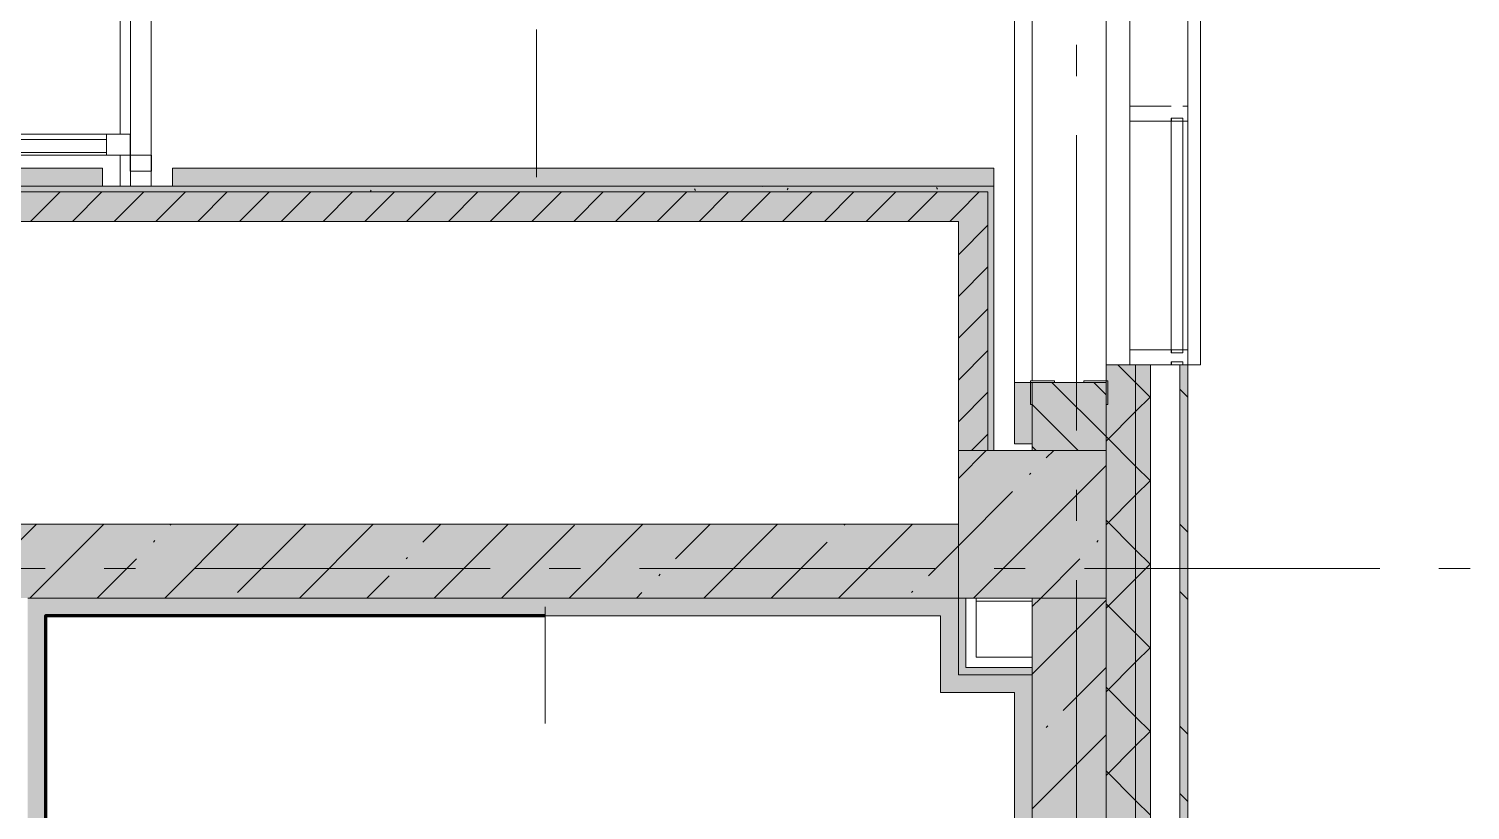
# Model space of a CAD drawing. Header units: millimetres. Extents: x -537608 to 253996, y -217170 to 186033.
# Drawn here: x -268172 to -263294, y -155617 to -152972 of the extents above; entities that cross this region are included whole.
import ezdxf

# ---------------------------------------------------------------- set-up
doc = ezdxf.new("R2010")
doc.units = ezdxf.units.MM
doc.layers.add('16) Лак 1.6м', color=160, linetype='Continuous', lineweight=90)
doc.layers.add('PDF _Геометрия', color=7, linetype='Continuous')
doc.layers.add('PDF _Сплошная заливка', color=7, linetype='Continuous', true_color=0xffffff)

msp = doc.modelspace()

# ---------------------------------------------------------------- hatches: boundary and pattern name
at = {"layer": 'PDF _Сплошная заливка', "transparency": 33554559}
h = msp.add_hatch(color=256, dxfattribs=at)
h.paths.add_polyline_path([(-264249.1643, -212249.6591), (-264249.1643, -211209.6571), (-264276.1645, -211209.6571), (-264276.1645, -212249.6591)], flags=0)
h.paths.add_polyline_path([(-264249.1643, -209509.6581), (-264249.1643, -208314.6563), (-264276.1645, -208314.6563), (-264276.1645, -209509.6581)], flags=0)
h.paths.add_polyline_path([(-264249.1643, -206614.6531), (-264249.1643, -205314.6559), (-264276.1645, -205314.6559), (-264276.1645, -206614.6531)], flags=0)
h.paths.add_polyline_path([(-264249.1643, -203614.6527), (-264249.1643, -202299.6538), (-264276.1645, -202299.6538), (-264276.1645, -203614.6527)], flags=0)
h.paths.add_polyline_path([(-264276.1645, -200599.6527), (-264249.1643, -200599.6527), (-264249.1643, -199299.6513), (-264276.1645, -199299.6513), (-264276.1645, -200341.7158)], flags=0)
h.paths.add_polyline_path([(-264249.1643, -197599.6523), (-264249.1643, -196299.6509), (-264276.1645, -196299.6509), (-264276.1645, -197599.6523)], flags=0)
h.paths.add_polyline_path([(-264249.1643, -194599.6499), (-264249.1643, -193299.6505), (-264276.1645, -193299.6505), (-264276.1645, -194599.6499)], flags=0)
h.paths.add_polyline_path([(-264249.1643, -164629.6389), (-264249.1643, -162496.6379), (-264276.1645, -162496.6379), (-264276.1645, -164629.6389)], flags=0)
h.paths.add_polyline_path([(-264249.1643, -160696.6375), (-264249.1643, -160196.6364), (-264276.1645, -160196.6364), (-264276.1645, -160696.6375)], flags=0)
h.paths.add_polyline_path([(-264249.1643, -158906.6365), (-264249.1643, -154109.6348), (-264276.1645, -154109.6348), (-264276.1645, -158906.6365)], flags=0)
h.paths.add_polyline_path([(-264276.1645, -152409.6337), (-264249.1643, -152409.6337), (-264249.1643, -151109.6323), (-264276.1645, -151109.6323), (-264276.1645, -151128.1219)], flags=0)
h.paths.add_polyline_path([(-264249.1643, -149409.6334), (-264249.1643, -148109.6319), (-264276.1645, -148109.6319), (-264276.1645, -149409.6334)], flags=0)
h.paths.add_polyline_path([(-264249.1643, -146409.6309), (-264249.1643, -145109.6316), (-264276.1645, -145109.6316), (-264276.1645, -146409.6309)], flags=0)
h.paths.add_polyline_path([(-264249.1643, -143409.6305), (-264249.1643, -142182.8231), (-264276.1645, -142182.8231), (-264276.1645, -143409.6305)], flags=0)
h.paths.add_polyline_path([(-264276.1645, -140462.8232), (-264249.1643, -140462.8232), (-264249.1643, -139159.6289), (-264276.1645, -139159.6289), (-264276.1645, -139716.2732)], flags=0)
h.paths.add_polyline_path([(-264249.1643, -137459.6279), (-264249.1643, -136159.6286), (-264276.1645, -136159.6286), (-264276.1645, -137459.6279)], flags=0)
h.paths.add_polyline_path([(-264249.1643, -134459.6275), (-264249.1643, -133159.626), (-264276.1645, -133159.626), (-264276.1645, -134459.6275)], flags=0)
h.paths.add_polyline_path([(-264276.1645, -131459.625), (-264249.1643, -131459.625), (-264249.1643, -124122.6244), (-264276.1645, -124122.6244), (-264276.1645, -131157.3868)], flags=0)
h = msp.add_hatch(color=256, dxfattribs=at)
h.paths.add_polyline_path([(-264376.1639, -212099.6584), (-264376.1639, -211209.6571), (-264426.1641, -211209.6571), (-264426.1641, -212099.6584)], flags=0)
h.paths.add_polyline_path([(-264426.1641, -209509.6581), (-264376.1639, -209509.6581), (-264376.1639, -208314.6563), (-264426.1641, -208314.6563), (-264426.1641, -208900.6001)], flags=0)
h.paths.add_polyline_path([(-264376.1639, -206614.6531), (-264376.1639, -205314.6559), (-264426.1641, -205314.6559), (-264426.1641, -206614.6531)], flags=0)
h.paths.add_polyline_path([(-264376.1639, -203614.6527), (-264376.1639, -202299.6538), (-264426.1641, -202299.6538), (-264426.1641, -203614.6527)], flags=0)
h.paths.add_polyline_path([(-264426.1641, -200599.6527), (-264376.1639, -200599.6527), (-264376.1639, -199299.6513), (-264426.1641, -199299.6513), (-264426.1641, -200341.7158)], flags=0)
h.paths.add_polyline_path([(-264426.1641, -197599.6523), (-264376.1639, -197599.6523), (-264376.1639, -196299.6509), (-264426.1641, -196299.6509), (-264426.1641, -196775.5142)], flags=0)
h.paths.add_polyline_path([(-264376.1639, -194599.6499), (-264376.1639, -193299.6505), (-264426.1641, -193299.6505), (-264426.1641, -194599.6499)], flags=0)
h.paths.add_polyline_path([(-264376.1639, -164629.6389), (-264376.1639, -162496.6379), (-264426.1641, -162496.6379), (-264426.1641, -164629.6389)], flags=0)
h.paths.add_polyline_path([(-264376.1639, -160696.6375), (-264376.1639, -160196.6364), (-264426.1641, -160196.6364), (-264426.1641, -160696.6375)], flags=0)
h.paths.add_polyline_path([(-264376.1639, -158906.6365), (-264376.1639, -154109.6348), (-264426.1641, -154109.6348), (-264426.1641, -158906.6365)], flags=0)
h.paths.add_polyline_path([(-264426.1641, -152409.6337), (-264376.1639, -152409.6337), (-264376.1639, -151109.6323), (-264426.1641, -151109.6323), (-264426.1641, -151128.1219)], flags=0)
h.paths.add_polyline_path([(-264376.1639, -149409.6334), (-264376.1639, -148109.6319), (-264426.1641, -148109.6319), (-264426.1641, -149409.6334)], flags=0)
h.paths.add_polyline_path([(-264426.1641, -146409.6309), (-264376.1639, -146409.6309), (-264376.1639, -145109.6316), (-264426.1641, -145109.6316), (-264426.1641, -145422.1975)], flags=0)
h.paths.add_polyline_path([(-264426.1641, -143409.6305), (-264376.1639, -143409.6305), (-264376.1639, -142182.8231), (-264426.1641, -142182.8231), (-264426.1641, -142569.2354)], flags=0)
h.paths.add_polyline_path([(-264376.1639, -140462.8232), (-264376.1639, -139159.6289), (-264426.1641, -139159.6289), (-264426.1641, -140462.8232)], flags=0)
h.paths.add_polyline_path([(-264376.1639, -137459.6279), (-264376.1639, -136159.6286), (-264426.1641, -136159.6286), (-264426.1641, -137459.6279)], flags=0)
h.paths.add_polyline_path([(-264376.1639, -134459.6275), (-264376.1639, -133159.626), (-264426.1641, -133159.626), (-264426.1641, -134459.6275)], flags=0)
h.paths.add_polyline_path([(-264426.1641, -131459.625), (-264376.1639, -131459.625), (-264376.1639, -124249.6228), (-264426.1641, -124249.6228), (-264426.1641, -131157.3868)], flags=0)
h = msp.add_hatch(color=256, dxfattribs=at)
h.paths.add_polyline_path([(-264526.1645, -211999.658), (-264426.1641, -211999.658), (-264426.1641, -211209.6571), (-264526.1645, -211209.6571), (-264526.1645, -211753.5623)], flags=0)
h.paths.add_polyline_path([(-264526.1645, -209509.6581), (-264426.1641, -209509.6581), (-264426.1641, -208314.6563), (-264526.1645, -208314.6563), (-264526.1645, -208900.6001)], flags=0)
h.paths.add_polyline_path([(-264426.1641, -206614.6531), (-264426.1641, -205314.6559), (-264526.1645, -205314.6559), (-264526.1645, -206614.6531)], flags=0)
h.paths.add_polyline_path([(-264426.1641, -203614.6527), (-264426.1641, -202299.6538), (-264526.1645, -202299.6538), (-264526.1645, -203614.6527)], flags=0)
h.paths.add_polyline_path([(-264426.1641, -200599.6527), (-264426.1641, -199299.6513), (-264526.1645, -199299.6513), (-264526.1645, -200599.6527)], flags=0)
h.paths.add_polyline_path([(-264526.1645, -197599.6523), (-264426.1641, -197599.6523), (-264426.1641, -196299.6509), (-264526.1645, -196299.6509), (-264526.1645, -196775.5142)], flags=0)
h.paths.add_polyline_path([(-264426.1641, -194599.6499), (-264426.1641, -193299.6505), (-264526.1645, -193299.6505), (-264526.1645, -194599.6499)], flags=0)
h.paths.add_polyline_path([(-264526.1645, -164629.6389), (-264426.1641, -164629.6389), (-264426.1641, -162496.6379), (-264526.1645, -162496.6379), (-264526.1645, -163966.4508)], flags=0)
h.paths.add_polyline_path([(-264426.1641, -160696.6375), (-264426.1641, -160196.6364), (-264526.1645, -160196.6364), (-264526.1645, -160696.6375)], flags=0)
h.paths.add_polyline_path([(-264526.1645, -158906.6365), (-264426.1641, -158906.6365), (-264426.1641, -154109.6348), (-264526.1645, -154109.6348), (-264526.1645, -156834.0462)], flags=0)
h.paths.add_polyline_path([(-264426.1641, -152409.6337), (-264426.1641, -151109.6323), (-264526.1645, -151109.6323), (-264526.1645, -152409.6337)], flags=0)
h.paths.add_polyline_path([(-264526.1645, -149409.6334), (-264426.1641, -149409.6334), (-264426.1641, -148109.6319), (-264526.1645, -148109.6319), (-264526.1645, -148949.633)], flags=0)
h.paths.add_polyline_path([(-264426.1641, -146409.6309), (-264426.1641, -145109.6316), (-264526.1645, -145109.6316), (-264526.1645, -146409.6309)], flags=0)
h.paths.add_polyline_path([(-264426.1641, -143409.6305), (-264426.1641, -142182.8231), (-264526.1645, -142182.8231), (-264526.1645, -143409.6305)], flags=0)
h.paths.add_polyline_path([(-264526.1645, -140462.8232), (-264426.1641, -140462.8232), (-264426.1641, -139159.6289), (-264526.1645, -139159.6289), (-264526.1645, -140199.6288)], flags=0)
h.paths.add_polyline_path([(-264526.1645, -137459.6279), (-264426.1641, -137459.6279), (-264426.1641, -136159.6286), (-264526.1645, -136159.6286), (-264526.1645, -136863.3111)], flags=0)
h.paths.add_polyline_path([(-264526.1645, -134459.6275), (-264426.1641, -134459.6275), (-264426.1641, -133159.626), (-264526.1645, -133159.626), (-264526.1645, -134010.3489)], flags=0)
h.paths.add_polyline_path([(-264526.1645, -131459.625), (-264426.1641, -131459.625), (-264426.1641, -124299.6231), (-264526.1645, -124299.6231), (-264526.1645, -131157.3868)], flags=0)
h = msp.add_hatch(color=256, dxfattribs=at)
h.paths.add_polyline_path([(-264526.1645, -154399.6335), (-264526.1645, -154169.6333), (-264776.1645, -154169.6333), (-264774.2269, -154399.6335)], flags=0)
h.paths.add_polyline_path([(-264526.1645, -152349.633), (-264526.1645, -151169.6329), (-264776.1645, -151169.6329), (-264774.2269, -152349.633)], flags=0)
h.paths.add_polyline_path([(-264776.1645, -149349.6327), (-264526.1645, -149349.6327), (-264526.1645, -148949.633), (-264776.1645, -148949.633), (-264776.1645, -149149.6318)], flags=0)
h.paths.add_polyline_path([(-264597.5937, -148449.633), (-264526.1645, -148449.633), (-264526.1645, -148169.6326), (-264776.1645, -148169.6326), (-264774.2269, -148449.633)], flags=0)
h.paths.add_polyline_path([(-264776.1645, -146349.6323), (-264526.1645, -146349.6323), (-264526.1645, -145949.6306), (-264776.1645, -145949.6306), (-264776.1645, -146135.4392)], flags=0)
h.paths.add_polyline_path([(-264615.9083, -145449.6305), (-264526.1645, -145449.6305), (-264526.1645, -145169.6323), (-264776.1645, -145169.6323), (-264774.2269, -145449.6305)], flags=0)
h.paths.add_polyline_path([(-264776.1645, -143349.6298), (-264526.1645, -143349.6298), (-264526.1645, -142234.6296), (-264776.1645, -142234.6296), (-264776.1645, -142569.2354)], flags=0)
h.paths.add_polyline_path([(-264776.1645, -140414.6293), (-264526.1645, -140414.6293), (-264526.1645, -140199.6288), (-264776.1645, -140199.6288)], flags=0)
h.paths.add_polyline_path([(-264776.1645, -139699.6287), (-264526.1645, -139699.6287), (-264526.1645, -139219.6296), (-264776.1645, -139219.6296)], flags=0)
h.paths.add_polyline_path([(-264526.1645, -137399.6293), (-264526.1645, -136849.6291), (-264776.1645, -136849.6291), (-264774.2269, -137399.6293)], flags=0)
h.paths.add_polyline_path([(-264526.1645, -136349.6268), (-264526.1645, -136219.6271), (-264776.1645, -136219.6271), (-264774.2269, -136349.6268), (-264563.5199, -136349.6268)], flags=0)
h.paths.add_polyline_path([(-264776.1645, -134399.6268), (-264526.1645, -134399.6268), (-264526.1645, -133219.6268), (-264776.1645, -133219.6268), (-264776.1645, -134010.3489)], flags=0)
h.paths.add_polyline_path([(-264526.1645, -131399.6264), (-264526.1645, -130999.6269), (-264776.1645, -130999.6269), (-264774.2269, -131399.6264)], flags=0)
h.paths.add_polyline_path([(-264526.1645, -130499.6247), (-264526.1645, -128559.9717), (-264776.1645, -128559.9717), (-264774.2269, -130499.6247)], flags=0)
at = {"layer": 'PDF _Сплошная заливка', "true_color": 0x72baa6, "transparency": 33554559}
msp.add_hatch(color=123, dxfattribs=at).paths.add_polyline_path([(-267923.6466, -153504.633), (-267923.6466, -153444.6344), (-268506.1673, -153444.6344), (-268506.1673, -153504.633), (-268446.1666, -153504.633)])
at = {"layer": 'PDF _Сплошная заливка', "true_color": 0xfef929, "transparency": 33554559}
msp.add_hatch(color=2, dxfattribs=at).paths.add_polyline_path([(-264906.1643, -153504.633), (-264906.1643, -153444.6344), (-267686.166, -153444.6344), (-267686.166, -153504.633), (-265617.4963, -153504.633)])
at = {"layer": 'PDF _Сплошная заливка', "transparency": 33554559}
for points in [[(-265026.1651, -153624.6344), (-265026.1651, -153524.6339), (-268426.1657, -153524.6339), (-268426.1657, -153624.6344), (-265617.4963, -153624.6344)], [(-265026.1651, -154399.6335), (-264926.1636, -154399.6335), (-264926.1636, -153524.6339), (-265026.1651, -153524.6339), (-265026.1651, -153981.084)], [(-264926.1636, -154399.6335), (-264906.1643, -154399.6335), (-264906.1643, -153504.633), (-264926.1636, -153504.633), (-264926.1636, -153981.084)], [(-265026.1651, -154899.6335), (-264526.1645, -154899.6335), (-264526.1645, -154399.6335), (-265026.1651, -154399.6335), (-265026.1651, -154694.3235)], [(-265026.1651, -154899.6335), (-265026.1651, -154649.6346), (-268426.1657, -154649.6346), (-268426.1657, -154899.6335), (-265617.4963, -154899.6335)]]:
    msp.add_hatch(color=256, dxfattribs=at).paths.add_polyline_path(points)
at = {"layer": 'PDF _Сплошная заливка', "true_color": 0x56bc34, "transparency": 33554559}
for points in [[(-265086.1637, -154959.6342), (-265026.1651, -154959.6342), (-265026.1651, -154899.6335), (-268176.1667, -154899.6335), (-268176.1667, -154959.6342), (-265617.4963, -154959.6342)], [(-268176.1667, -162939.6385), (-268116.166, -162939.6385), (-268116.166, -154959.6342), (-268176.1667, -154959.6342), (-268176.1667, -162539.9689)]]:
    msp.add_hatch(color=85, dxfattribs=at).paths.add_polyline_path(points)
at = {"layer": 'PDF _Сплошная заливка', "true_color": 0x77b143, "transparency": 33554559}
for points in [[(-265026.1651, -155134.635), (-265001.165, -155134.635), (-265001.165, -154899.6335), (-265026.1651, -154899.6335), (-265026.1651, -155099.6344)], [(-264836.1641, -155159.6351), (-264776.1645, -155159.6351), (-264776.1645, -155134.635), (-265026.1651, -155134.635), (-265026.1651, -155159.6351)]]:
    msp.add_hatch(color=75, dxfattribs=at).paths.add_polyline_path(points)
at = {"layer": 'PDF _Сплошная заливка', "transparency": 33554559}
h = msp.add_hatch(color=256, dxfattribs=at)
h.paths.add_polyline_path([(-264776.1645, -163249.6384), (-264526.1645, -163249.6384), (-264526.1645, -162496.6379), (-264776.1645, -162496.6379), (-264776.1645, -162999.6382)], flags=0)
h.paths.add_polyline_path([(-264776.1645, -160696.6375), (-264526.1645, -160696.6375), (-264526.1645, -160196.6364), (-264776.1645, -160196.6364), (-264776.1645, -160689.6372)], flags=0)
h.paths.add_polyline_path([(-264526.1645, -158906.6365), (-264526.1645, -154899.6335), (-264776.1645, -154899.6335), (-264776.1645, -158906.6365)], flags=0)

# ---------------------------------------------------------------- linework, layer by layer
at = {"layer": '16) Лак 1.6м'}
msp.add_lwpolyline([(-266424.7799, -154959.6342), (-268116.166, -154959.6342), (-268116.166, -162939.6385), (-264836.1641, -162939.6385), (-264836.1641, -162496.6379)], dxfattribs=at)
at = {"layer": 'PDF _Геометрия', "color": 9, "lineweight": 9, "true_color": 0xc0c0c0}
for p, q in [((-267863.6459, -153328.6332), (-267863.6459, -152304.6341)), ((-264776.1645, -152355.6333), (-264776.1645, -154163.6352)), ((-264526.1645, -154109.6348), (-264526.1645, -152409.6337)), ((-267863.6459, -152484.634), (-267863.6459, -153328.6332)), ((-267863.6459, -153504.633), (-267863.6459, -153400.6345)), ((-267863.6459, -153400.6345), (-267863.6459, -153504.633))]:
    msp.add_line(p, q, dxfattribs=at)
at = {"layer": 'PDF _Геометрия', "lineweight": 9}
for p, q in [((-267828.6464, -152354.6343), (-267828.6464, -153454.6349)), ((-267758.6463, -152354.6343), (-267758.6463, -153454.6349)), ((-264836.1641, -154169.6333), (-264836.1641, -152349.633)), ((-264446.1645, -152459.6339), (-264446.1645, -153234.6331)), ((-264249.1643, -152459.6339), (-264249.1643, -153234.6331)), ((-266454.5747, -153474.6337), (-266454.5747, -152974.6336)), ((-264306.1643, -153234.6331), (-264446.1645, -153234.6331)), ((-264446.1645, -153234.6331), (-264446.1645, -153284.6333)), ((-264249.1643, -153234.6331), (-264266.164, -153234.6331)), ((-264249.1643, -153284.6333), (-264249.1643, -153234.6331)), ((-264446.1645, -153284.6333), (-264446.1645, -154059.6345)), ((-264446.1645, -153284.6333), (-264306.1643, -153284.6333)), ((-264306.1643, -153284.6333), (-264306.1643, -153274.6328)), ((-264306.1643, -153274.6328), (-264266.164, -153274.6328)), ((-264306.1643, -154059.6345), (-264306.1643, -153284.6333)), ((-264306.1643, -153284.6333), (-264266.164, -153284.6333)), ((-264266.164, -153274.6328), (-264266.164, -153284.6333)), ((-264266.164, -153284.6333), (-264266.164, -154059.6345)), ((-264266.164, -153284.6333), (-264249.1643, -153284.6333)), ((-264249.1643, -153284.6333), (-264249.1643, -154059.6345)), ((-268821.6462, -153328.6332), (-267829.6464, -153328.6332)), ((-267829.6464, -153328.6332), (-268821.6462, -153328.6332)), ((-267909.646, -153400.6345), (-267909.646, -153328.6332)), ((-267829.6464, -153328.6332), (-267829.6464, -153400.6345)), ((-267829.6464, -153400.6345), (-267829.6464, -153328.6332)), ((-268741.6467, -153346.6341), (-267909.646, -153346.6341)), ((-267829.6464, -153400.6345), (-268821.6462, -153400.6345)), ((-268821.6462, -153400.6345), (-267829.6464, -153400.6345)), ((-267829.6464, -153400.6345), (-268821.6462, -153400.6345)), ((-268741.6467, -153390.634), (-267909.646, -153390.634)), ((-267829.6464, -153400.6345), (-267757.6463, -153400.6345)), ((-267757.6463, -153400.6345), (-267829.6464, -153400.6345)), ((-267829.6464, -153400.6345), (-267829.6464, -153454.6349)), ((-267829.6464, -153454.6349), (-267829.6464, -153400.6345)), ((-267757.6463, -153400.6345), (-267757.6463, -153454.6349)), ((-267757.6463, -153454.6349), (-267757.6463, -153400.6345)), ((-268506.1673, -153444.6344), (-267923.6466, -153444.6344)), ((-267923.6466, -153444.6344), (-267923.6466, -153504.633)), ((-267758.6463, -153454.6349), (-267828.6464, -153454.6349)), ((-267828.6464, -153454.6349), (-267828.6464, -153504.633)), ((-267758.6463, -153504.633), (-267758.6463, -153454.6349)), ((-264906.1643, -153444.6344), (-267686.166, -153444.6344)), ((-267686.166, -153444.6344), (-267686.166, -153504.633)), ((-264906.1643, -153504.633), (-264906.1643, -153444.6344)), ((-267923.6466, -153504.633), (-268446.1666, -153504.633)), ((-265026.1651, -153504.633), (-268446.1666, -153504.633)), ((-268426.1657, -153524.6339), (-265026.1651, -153524.6339)), ((-268166.5085, -153624.6344), (-268066.5102, -153524.6339)), ((-268025.0874, -153624.6344), (-267925.087, -153524.6339)), ((-267883.6663, -153624.6344), (-267783.6658, -153524.6339)), ((-267828.6464, -153504.633), (-267758.6463, -153504.633)), ((-267742.2457, -153624.6344), (-267642.2452, -153524.6339)), ((-267686.166, -153504.633), (-264906.1643, -153504.633)), ((-267600.824, -153624.6344), (-267500.8235, -153524.6339)), ((-267459.4012, -153624.6344), (-267359.4024, -153524.6339)), ((-267317.9812, -153624.6344), (-267217.9807, -153524.6339)), ((-267176.5595, -153624.6344), (-267076.5591, -153524.6339)), ((-267035.1384, -153624.6344), (-266935.1379, -153524.6339)), ((-266893.7161, -153624.6344), (-266793.7167, -153524.6339)), ((-266752.295, -153624.6344), (-266652.2946, -153524.6339)), ((-266610.8738, -153624.6344), (-266510.8734, -153524.6339)), ((-266469.4527, -153624.6344), (-266369.4523, -153524.6339)), ((-266328.0305, -153624.6344), (-266228.0311, -153524.6339)), ((-266186.6093, -153624.6344), (-266086.6089, -153524.6339)), ((-266045.1882, -153624.6344), (-265945.1878, -153524.6339)), ((-265903.7665, -153624.6344), (-265803.7667, -153524.6339)), ((-265762.3449, -153624.6344), (-265662.346, -153524.6339)), ((-265620.9238, -153624.6344), (-265520.9233, -153524.6339)), ((-265479.5021, -153624.6344), (-265379.5016, -153524.6339)), ((-265338.0814, -153624.6344), (-265238.0815, -153524.6339)), ((-265196.6592, -153624.6344), (-265096.6599, -153524.6339)), ((-264926.1636, -153504.633), (-265026.1651, -153504.633)), ((-265026.1651, -153595.5608), (-264955.2371, -153524.6339)), ((-265026.1651, -153524.6339), (-264926.1636, -153524.6339)), ((-264906.1643, -153504.633), (-264926.1636, -153504.633)), ((-264926.1636, -153524.6339), (-264926.1636, -154399.6335)), ((-264906.1643, -154399.6335), (-264906.1643, -153504.633)), ((-268326.1652, -153624.6344), (-265026.1651, -153624.6344)), ((-265055.2376, -153624.6344), (-265026.1651, -153595.5608)), ((-265026.1651, -153624.6344), (-265026.1651, -154399.6335)), ((-265026.1651, -153736.982), (-264926.1636, -153636.9816)), ((-265026.1651, -153878.4032), (-264926.1636, -153778.4027)), ((-265026.1651, -154019.8243), (-264926.1636, -153919.8238)), ((-265026.1651, -154161.2454), (-264926.1636, -154061.2471)), ((-264306.1643, -154059.6345), (-264446.1645, -154059.6345)), ((-264446.1645, -154059.6345), (-264446.1645, -154109.6348)), ((-264266.164, -154059.6345), (-264306.1643, -154059.6345)), ((-264306.1643, -154069.635), (-264306.1643, -154059.6345)), ((-264266.164, -154069.635), (-264306.1643, -154069.635)), ((-264249.1643, -154059.6345), (-264266.164, -154059.6345)), ((-264266.164, -154059.6345), (-264266.164, -154069.635)), ((-264249.1643, -154109.6348), (-264249.1643, -154059.6345)), ((-264426.1641, -154109.6348), (-264526.1645, -154109.6348)), ((-264526.1645, -154109.6348), (-264526.1645, -154399.6335)), ((-264426.1641, -154170.1285), (-264486.6584, -154109.6348)), ((-264446.1645, -154109.6348), (-264306.1643, -154109.6348)), ((-264376.1639, -154109.6348), (-264426.1641, -154109.6348)), ((-264426.1641, -154109.6348), (-264426.1641, -158906.6365)), ((-264276.1645, -154109.6348), (-264376.1639, -154109.6348)), ((-264376.1639, -154109.6348), (-264376.1639, -158906.6365)), ((-264306.1643, -154109.6348), (-264306.1643, -154099.6343)), ((-264306.1643, -154099.6343), (-264266.164, -154099.6343)), ((-264249.1643, -154109.6348), (-264276.1645, -154109.6348)), ((-264276.1645, -154109.6348), (-264276.1645, -158906.6365)), ((-264266.164, -154099.6343), (-264266.164, -154109.6348)), ((-264266.164, -154109.6348), (-264249.1643, -154109.6348)), ((-264249.1643, -158906.6365), (-264249.1643, -154109.6348)), ((-265026.1651, -154302.6666), (-264926.1636, -154202.6683)), ((-264836.1641, -154376.9349), (-264836.1641, -154169.6333)), ((-264836.1641, -154169.6333), (-264776.1645, -154169.6333)), ((-264526.1645, -154169.6333), (-264776.1645, -154169.6333)), ((-264776.1645, -154169.6333), (-264776.1645, -154376.9349)), ((-264776.1645, -154169.6333), (-264776.1645, -154376.9349)), ((-264526.1645, -154352.9703), (-264709.5015, -154169.6333)), ((-264526.1645, -154211.5492), (-264568.0788, -154169.6333)), ((-264526.1645, -154399.6335), (-264526.1645, -154169.6333)), ((-264376.1639, -154220.1288), (-264426.1641, -154170.1285)), ((-264620.9226, -154399.6335), (-264776.1645, -154244.3925)), ((-264426.1641, -154268.3528), (-264376.1639, -154218.3526)), ((-264526.1645, -154368.3532), (-264426.1641, -154268.3528)), ((-264981.7104, -154399.6335), (-264926.1636, -154344.0894)), ((-264426.1641, -154452.9708), (-264526.1645, -154352.9703)), ((-265026.1651, -154494.1805), (-264931.6187, -154399.6335)), ((-265026.1651, -154399.6335), (-265026.1651, -154899.6335)), ((-264526.1645, -154399.6335), (-265026.1651, -154399.6335)), ((-264776.1645, -154376.9349), (-264836.1641, -154376.9349)), ((-264776.1645, -154376.9349), (-264776.1645, -154399.6335)), ((-264762.3437, -154399.6335), (-264776.1645, -154385.8137)), ((-264728.5261, -154424.6401), (-264703.5201, -154399.6335)), ((-264526.1645, -154899.6335), (-264526.1645, -154399.6335)), ((-264975.4216, -154899.6335), (-264526.1645, -154450.3765)), ((-264376.1639, -154502.971), (-264426.1641, -154452.9708)), ((-264785.552, -154481.6654), (-264780.8096, -154476.9245)), ((-264426.1641, -154551.195), (-264376.1639, -154501.1948)), ((-265026.1651, -154722.2796), (-264842.5757, -154538.6907)), ((-264526.1645, -154651.1955), (-264426.1641, -154551.195)), ((-265026.1651, -154649.6346), (-268426.1657, -154649.6346)), ((-268321.0799, -154823.813), (-268146.9016, -154649.6346)), ((-268168.8015, -154899.6335), (-267918.8025, -154649.6346)), ((-267712.6049, -154899.6335), (-267462.6043, -154649.6346)), ((-267693.8079, -154652.7392), (-267690.7039, -154649.6346)), ((-267465.7099, -154880.8383), (-267234.5063, -154649.6346)), ((-267256.4072, -154899.6335), (-267006.4072, -154649.6346)), ((-266838.4379, -154709.7645), (-266778.3091, -154649.6346)), ((-266800.2101, -154899.6335), (-266550.21, -154649.6346)), ((-266572.1121, -154899.6335), (-266325.2166, -154652.7392)), ((-266344.0135, -154899.6335), (-266094.0129, -154649.6346)), ((-265983.069, -154766.7898), (-265865.9133, -154649.6346)), ((-265887.8158, -154899.6335), (-265637.8158, -154649.6346)), ((-265431.6187, -154899.6335), (-265181.6187, -154649.6346)), ((-265412.8223, -154652.7392), (-265409.7167, -154649.6346)), ((-264426.1641, -154735.8131), (-264526.1645, -154635.8127)), ((-267750.8332, -154709.7645), (-267746.0919, -154705.0236)), ((-265659.7168, -154899.6335), (-265469.8466, -154709.7645)), ((-265127.699, -154823.813), (-265026.1651, -154722.2796)), ((-264557.4523, -154709.7645), (-264552.711, -154705.0236)), ((-264376.1639, -154785.8133), (-264426.1641, -154735.8131)), ((-267940.7045, -154899.6335), (-267807.857, -154766.7898)), ((-266895.4632, -154766.7898), (-266890.7213, -154762.0468)), ((-264747.3225, -154899.6335), (-264614.4776, -154766.7898)), ((-264426.1641, -154834.0395), (-264376.1639, -154784.0393)), ((-267028.3092, -154899.6335), (-266952.488, -154823.813)), ((-266040.0932, -154823.813), (-266035.3513, -154819.0721)), ((-264526.1645, -154934.0378), (-264426.1641, -154834.0395)), ((-266115.9155, -154899.6335), (-266097.1185, -154880.8383)), ((-265184.7232, -154880.8383), (-265179.9825, -154876.0974)), ((-265026.1651, -154899.6335), (-268176.1667, -154899.6335)), ((-268176.1667, -154899.6335), (-265026.1651, -154899.6335)), ((-266424.7799, -154929.635), (-266424.7799, -155323.6343)), ((-265026.1651, -154899.6335), (-264526.1645, -154899.6335)), ((-265026.1651, -155099.6344), (-265026.1651, -154899.6335)), ((-265026.1651, -154899.6335), (-265026.1651, -154959.6342)), ((-265001.165, -154899.6335), (-265001.165, -155099.6344)), ((-264966.1655, -155099.6344), (-264966.1655, -154899.6335)), ((-264776.1645, -154928.4767), (-264747.3225, -154899.6335)), ((-264776.1645, -154899.6335), (-264776.1645, -155159.6351)), ((-264776.1645, -155156.5736), (-264526.1645, -154906.5747)), ((-264526.1645, -158906.6365), (-264526.1645, -154899.6335)), ((-264526.1645, -154899.6335), (-264526.1645, -158906.6365)), ((-264426.1641, -155018.6575), (-264526.1645, -154918.657)), ((-268116.166, -162939.6385), (-268116.166, -154959.6342)), ((-268116.166, -154959.6342), (-265086.1637, -154959.6342)), ((-265086.1637, -154959.6342), (-265086.1637, -155219.6336)), ((-265026.1651, -154959.6342), (-265026.1651, -155159.6351)), ((-264376.1639, -155068.6556), (-264426.1641, -155018.6575)), ((-264426.1641, -155116.8817), (-264376.1639, -155066.8815)), ((-265026.1651, -155134.635), (-265026.1651, -155099.6344)), ((-265026.1651, -155159.6351), (-265026.1651, -155134.635)), ((-265001.165, -155099.6344), (-265001.165, -155134.635)), ((-265001.165, -155134.635), (-264776.1645, -155134.635)), ((-264776.1645, -155099.6344), (-264966.1655, -155099.6344)), ((-264776.1645, -155134.635), (-264776.1645, -155099.6344)), ((-264776.1645, -155159.6351), (-264776.1645, -155134.635)), ((-264671.5019, -155280.0111), (-264526.1645, -155134.6738)), ((-264526.1645, -155216.8822), (-264426.1641, -155116.8817)), ((-264836.1641, -155159.6351), (-265026.1651, -155159.6351)), ((-265026.1651, -155159.6351), (-264836.1641, -155159.6351)), ((-264776.1645, -155159.6351), (-264836.1641, -155159.6351)), ((-264836.1641, -155159.6351), (-264776.1645, -155159.6351)), ((-264776.1645, -155159.6351), (-264776.1645, -158906.6365)), ((-264776.1645, -158906.6365), (-264776.1645, -155159.6351)), ((-265086.1637, -155219.6336), (-265026.1651, -155219.6336)), ((-265026.1651, -155219.6336), (-264836.1641, -155219.6336)), ((-264836.1641, -155219.6336), (-264836.1641, -158906.6365)), ((-264426.1641, -155301.4998), (-264526.1645, -155201.4994)), ((-264728.5261, -155337.0343), (-264723.7853, -155332.2935)), ((-264376.1639, -155351.5), (-264426.1641, -155301.4998)), ((-264776.1645, -155612.7718), (-264526.1645, -155362.7707)), ((-264426.1641, -155399.7241), (-264376.1639, -155349.7238)), ((-264526.1645, -155499.7245), (-264426.1641, -155399.7241)), ((-264426.1641, -155584.342), (-264526.1645, -155484.3416)), ((-264376.1639, -155634.3423), (-264426.1641, -155584.342))]:
    msp.add_line(p, q, dxfattribs=at)
at = {"layer": 'PDF _Геометрия', "color": 253, "lineweight": 9, "true_color": 0xaaaaaa}
for p, q in [((-264206.1639, -152409.6337), (-264206.1639, -154109.6348)), ((-264626.1644, -153132.5572), (-264626.1644, -153026.7244)), ((-264304.1642, -153274.6328), (-264304.1642, -153284.6333)), ((-264626.1644, -154332.5582), (-264626.1644, -153332.558)), ((-264304.1642, -154059.6345), (-264304.1642, -154069.635)), ((-264304.1642, -154099.6343), (-264304.1642, -154109.6348)), ((-264206.1639, -154109.6348), (-264249.1643, -154109.6348)), ((-264626.1644, -154638.3919), (-264626.1644, -154532.5569)), ((-268117.096, -154799.6352), (-269117.0962, -154799.6352)), ((-267811.2624, -154799.6352), (-267917.0952, -154799.6352)), ((-266611.2625, -154799.6352), (-267611.2626, -154799.6352)), ((-266305.4293, -154799.6352), (-266411.2616, -154799.6352)), ((-265105.4277, -154799.6352), (-266105.4273, -154799.6352)), ((-264799.5941, -154799.6352), (-264905.4274, -154799.6352)), ((-263599.5942, -154799.6352), (-264599.5943, -154799.6352)), ((-263293.7602, -154799.6352), (-263399.5944, -154799.6352)), ((-264626.1644, -155838.3907), (-264626.1644, -154838.3906)), ((-264776.1645, -154909.634), (-264966.1655, -154909.634))]:
    msp.add_line(p, q, dxfattribs=at)
at = {"layer": 'PDF _Геометрия', "color": 8, "lineweight": 9, "true_color": 0x787878}
for p, q in [((-267013.6196, -153518.4808), (-267016.9728, -153524.2894)), ((-265915.8968, -153519.37), (-265919.25, -153513.5613)), ((-265689.1207, -153505.7568), (-265689.7688, -153504.633)), ((-265602.1607, -153512.164), (-265605.514, -153517.9705)), ((-265096.7793, -153515.7228), (-265100.1315, -153509.9142)), ((-264249.1643, -154219.7067), (-264276.1645, -154192.7065)), ((-264249.1643, -154675.905), (-264276.1645, -154648.9047)), ((-264249.1643, -154904.0041), (-264276.1645, -154877.0038)), ((-264249.1643, -155360.2001), (-264276.1645, -155333.1999)), ((-264249.1643, -155588.2992), (-264276.1645, -155561.299))]:
    msp.add_line(p, q, dxfattribs=at)
at = {"layer": 'PDF _Геометрия', "color": 253, "lineweight": 20, "true_color": 0xaaaaaa}
for p, q in [((-264701.1642, -154163.6352), (-264782.1649, -154163.6352)), ((-264782.1649, -154163.6352), (-264782.1649, -154244.6337)), ((-264701.1642, -154169.6333), (-264701.1642, -154163.6352)), ((-264601.1649, -154163.6352), (-264601.1649, -154169.6333)), ((-264520.1643, -154163.6352), (-264601.1649, -154163.6352)), ((-264520.1643, -154244.6337), (-264520.1643, -154163.6352)), ((-264776.1645, -154169.6333), (-264701.1642, -154169.6333)), ((-264776.1645, -154244.6337), (-264776.1645, -154169.6333)), ((-264601.1649, -154169.6333), (-264526.1645, -154169.6333)), ((-264526.1645, -154169.6333), (-264526.1645, -154244.6337)), ((-264782.1649, -154244.6337), (-264776.1645, -154244.6337)), ((-264526.1645, -154244.6337), (-264520.1643, -154244.6337))]:
    msp.add_line(p, q, dxfattribs=at)
at = {"layer": 'PDF _Сплошная заливка', "lineweight": 35, "transparency": 33554559}
msp.add_solid([(-268446.1666, -153524.6339), (-264926.1636, -153524.6339), (-268446.1666, -153504.633), (-264926.1636, -153504.633)], dxfattribs=at)
at = {"layer": 'PDF _Сплошная заливка', "color": 2, "lineweight": 35, "true_color": 0xfef929, "transparency": 33554559}
msp.add_solid([(-264776.1645, -154376.9349), (-264776.1645, -154169.6333), (-264836.1641, -154376.9349), (-264836.1641, -154169.6333)], dxfattribs=at)
at = {"layer": 'PDF _Сплошная заливка', "color": 85, "lineweight": 35, "true_color": 0x56bc34, "transparency": 33554559}
for points in [[(-265026.1651, -155219.6336), (-265026.1651, -154959.6342), (-265086.1637, -155219.6336), (-265086.1637, -154959.6342)], [(-264836.1641, -155219.6336), (-264836.1641, -155159.6351), (-265026.1651, -155219.6336), (-265026.1651, -155159.6351)], [(-264776.1645, -158906.6365), (-264776.1645, -155159.6351), (-264836.1641, -158906.6365), (-264836.1641, -155159.6351)]]:
    msp.add_solid(points, dxfattribs=at)

doc.saveas('drawing.dxf')
